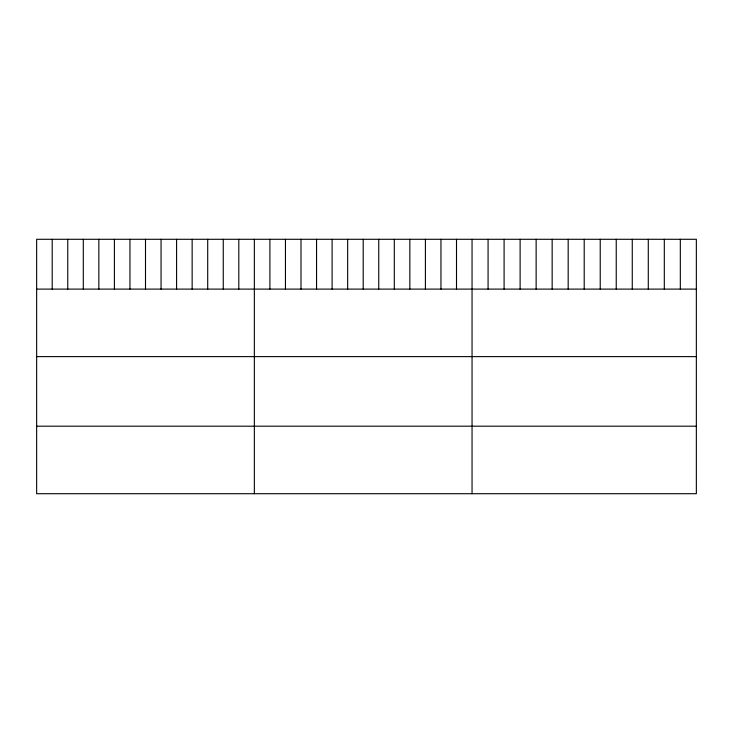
<?xml version="1.0" encoding="UTF-8"?>
<svg xmlns="http://www.w3.org/2000/svg" width="733" height="733" viewBox="0 0 733 733"><rect width="100%" height="100%" fill="white"/><g stroke="black" fill="none" stroke-linecap="round" stroke-linejoin="round"><path stroke-width="1.1" d="M696.35 289.104L696.35 493.712L36.65 493.712L36.65 239.288L696.35 239.288L696.35 289.104L36.65 289.104M36.65 356.623L696.35 356.623M36.65 426.194L696.35 426.194M680.325 239.288L680.325 289.104M664.309 239.288L664.309 289.104M648.284 239.288L648.284 289.104M632.267 239.288L632.267 289.104M616.242 239.288L616.242 289.104M600.226 239.288L600.226 289.104M584.201 239.288L584.201 289.104M568.176 239.288L568.176 289.104M552.16 239.288L552.16 289.104M536.135 239.288L536.135 289.104M520.118 239.288L520.118 289.104M504.093 239.288L504.093 289.104M488.077 239.288L488.077 289.104M472.052 239.288L472.052 493.712M456.503 239.288L456.503 289.104M440.954 239.288L440.954 289.104M425.406 239.288L425.406 289.104M409.848 239.288L409.848 289.104M394.299 239.288L394.299 289.104M378.75 239.288L378.75 289.104M363.202 239.288L363.202 289.104M347.653 239.288L347.653 289.104M332.104 239.288L332.104 289.104M316.555 239.288L316.555 289.104M300.997 239.288L300.997 289.104M285.449 239.288L285.449 289.104M269.9 239.288L269.9 289.104M254.351 239.288L254.351 493.712M238.802 239.288L238.802 289.104M223.253 239.288L223.253 289.104M207.705 239.288L207.705 289.104M192.147 239.288L192.147 289.104M176.598 239.288L176.598 289.104M161.049 239.288L161.049 289.104M145.501 239.288L145.501 289.104M129.952 239.288L129.952 289.104M114.403 239.288L114.403 289.104M98.854 239.288L98.854 289.104M83.296 239.288L83.296 289.104M67.748 239.288L67.748 289.104M52.199 239.288L52.199 289.104"/></g></svg>
